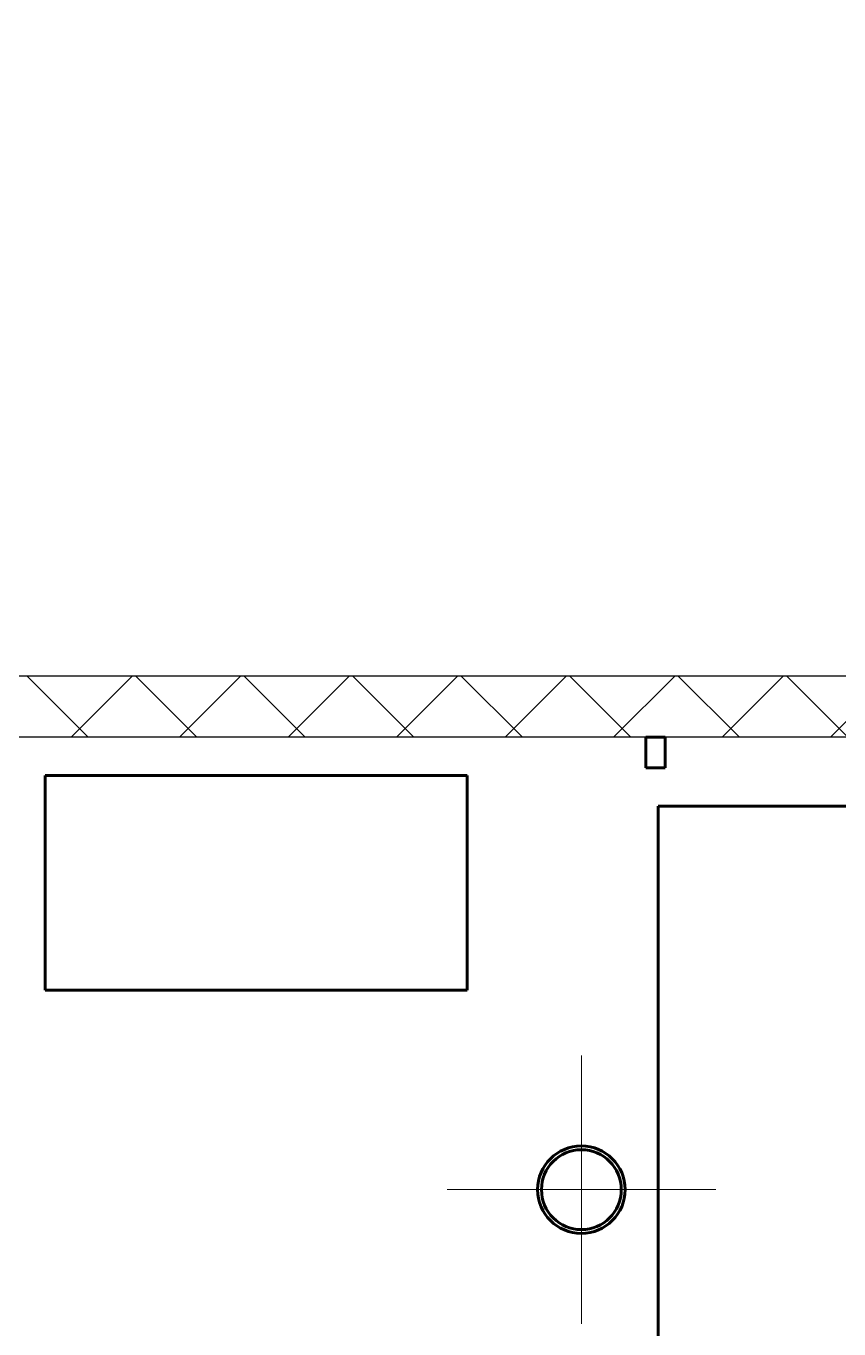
# Model space of a CAD drawing. Header units: millimetres. Extents: x 0 to 1680, y 0 to 594.
# Drawn here: x 678.06 to 699.25, y 512.14 to 546.12 of the extents above; entities that cross this region are included whole.
import ezdxf

# ---------------------------------------------------------------- set-up
doc = ezdxf.new("R2010")
doc.units = ezdxf.units.MM
for name, pattern in [('K5LT32792', [0]), ('K5LT32795', [0]), ('K5LT_AXLED', [13.35, 8.85, -1.5, 1.5, -1.5]), ('K5LT_BASIC', [0]), ('K5LT_REINFORCED', [0])]:
    doc.linetypes.add(name, pattern=pattern)
doc.layers.add('Системный слой', color=7, linetype='Continuous')

# ---------------------------------------------------------------- blocks, each defined once
blk = doc.blocks.new('U120')
at = {"layer": 'Системный слой', "color": 134, "linetype": 'K5LT_REINFORCED', "lineweight": 60, "true_color": 0x009696}
for p, q in [((694.718, 527.577), (694.218, 527.577)), ((694.218, 527.577), (694.218, 526.777)), ((694.718, 526.777), (694.718, 527.577)), ((694.218, 526.777), (694.718, 526.777))]:
    blk.add_line(p, q, dxfattribs=at)
blk = doc.blocks.new('U380')
at = {"layer": 'Системный слой', "color": 7, "linetype": 'K5LT32795', "lineweight": 13}
for p, q in [((679.686, 527.577), (678.086, 529.177)), ((679.236, 527.577), (680.836, 529.177)), ((682.514, 527.577), (680.914, 529.177)), ((682.064, 527.577), (683.664, 529.177)), ((685.343, 527.577), (683.743, 529.177)), ((684.893, 527.577), (686.493, 529.177)), ((688.171, 527.577), (686.571, 529.177)), ((687.721, 527.577), (689.321, 529.177)), ((690.999, 527.577), (689.399, 529.177)), ((690.549, 527.577), (692.149, 529.177)), ((693.828, 527.577), (692.228, 529.177)), ((693.378, 527.577), (694.978, 529.177)), ((696.656, 527.577), (695.056, 529.177)), ((696.206, 527.577), (697.806, 529.177)), ((699.485, 527.577), (697.885, 529.177)), ((699.035, 527.577), (700.635, 529.177))]:
    blk.add_line(p, q, dxfattribs=at)
blk = doc.blocks.new('U379')
at = {"layer": 'Системный слой', "color": 150, "linetype": 'K5LT_BASIC', "lineweight": 25, "true_color": 0x0080ff}
for p, q in [((666.318, 529.177), (744.818, 529.177)), ((711.218, 527.577), (666.318, 527.577))]:
    blk.add_line(p, q, dxfattribs=at)
at = {"layer": 'Системный слой'}
blk.add_blockref('U380', (0, 0), dxfattribs=at)
blk = doc.blocks.new('U516')
at = {"layer": 'Системный слой', "color": 5, "linetype": 'K5LT32792', "lineweight": 60, "true_color": 0x0000ff}
for p, q in [((710.538, 525.777), (694.538, 525.777)), ((694.538, 525.777), (694.538, 481.777))]:
    blk.add_line(p, q, dxfattribs=at)
blk = doc.blocks.new('U521')
at = {"layer": 'Системный слой', "color": 5, "linetype": 'K5LT32792', "lineweight": 60, "true_color": 0x0000ff}
for p, q in [((678.561, 526.577), (689.561, 526.577)), ((678.561, 520.977), (678.561, 526.577)), ((689.561, 526.577), (689.561, 520.977)), ((689.561, 520.977), (678.561, 520.977))]:
    blk.add_line(p, q, dxfattribs=at)
blk = doc.blocks.new('U1540')
at = {"layer": 'Системный слой', "color": 30, "linetype": 'K5LT_AXLED', "lineweight": 13, "true_color": 0xff8000}
for q in [(692.538, 519.277), (689.038, 515.777), (692.538, 512.277), (696.038, 515.777)]:
    blk.add_line((692.538, 515.777), q, dxfattribs=at)
blk = doc.blocks.new('U1539')
at = {"layer": 'Системный слой', "color": 134, "linetype": 'K5LT_REINFORCED', "lineweight": 60, "true_color": 0x009696}
for radius in [1.14, 1.04]:
    blk.add_circle((692.538, 515.777), radius, dxfattribs=at)
at = {"layer": 'Системный слой'}
blk.add_blockref('U1540', (0, 0), dxfattribs=at)

msp = doc.modelspace()

# ---------------------------------------------------------------- block references
at = {"layer": 'Системный слой'}
for name in ['U379', 'U120', 'U521', 'U516', 'U1539']:
    msp.add_blockref(name, (0, 0), dxfattribs=at)

doc.saveas('drawing.dxf')
